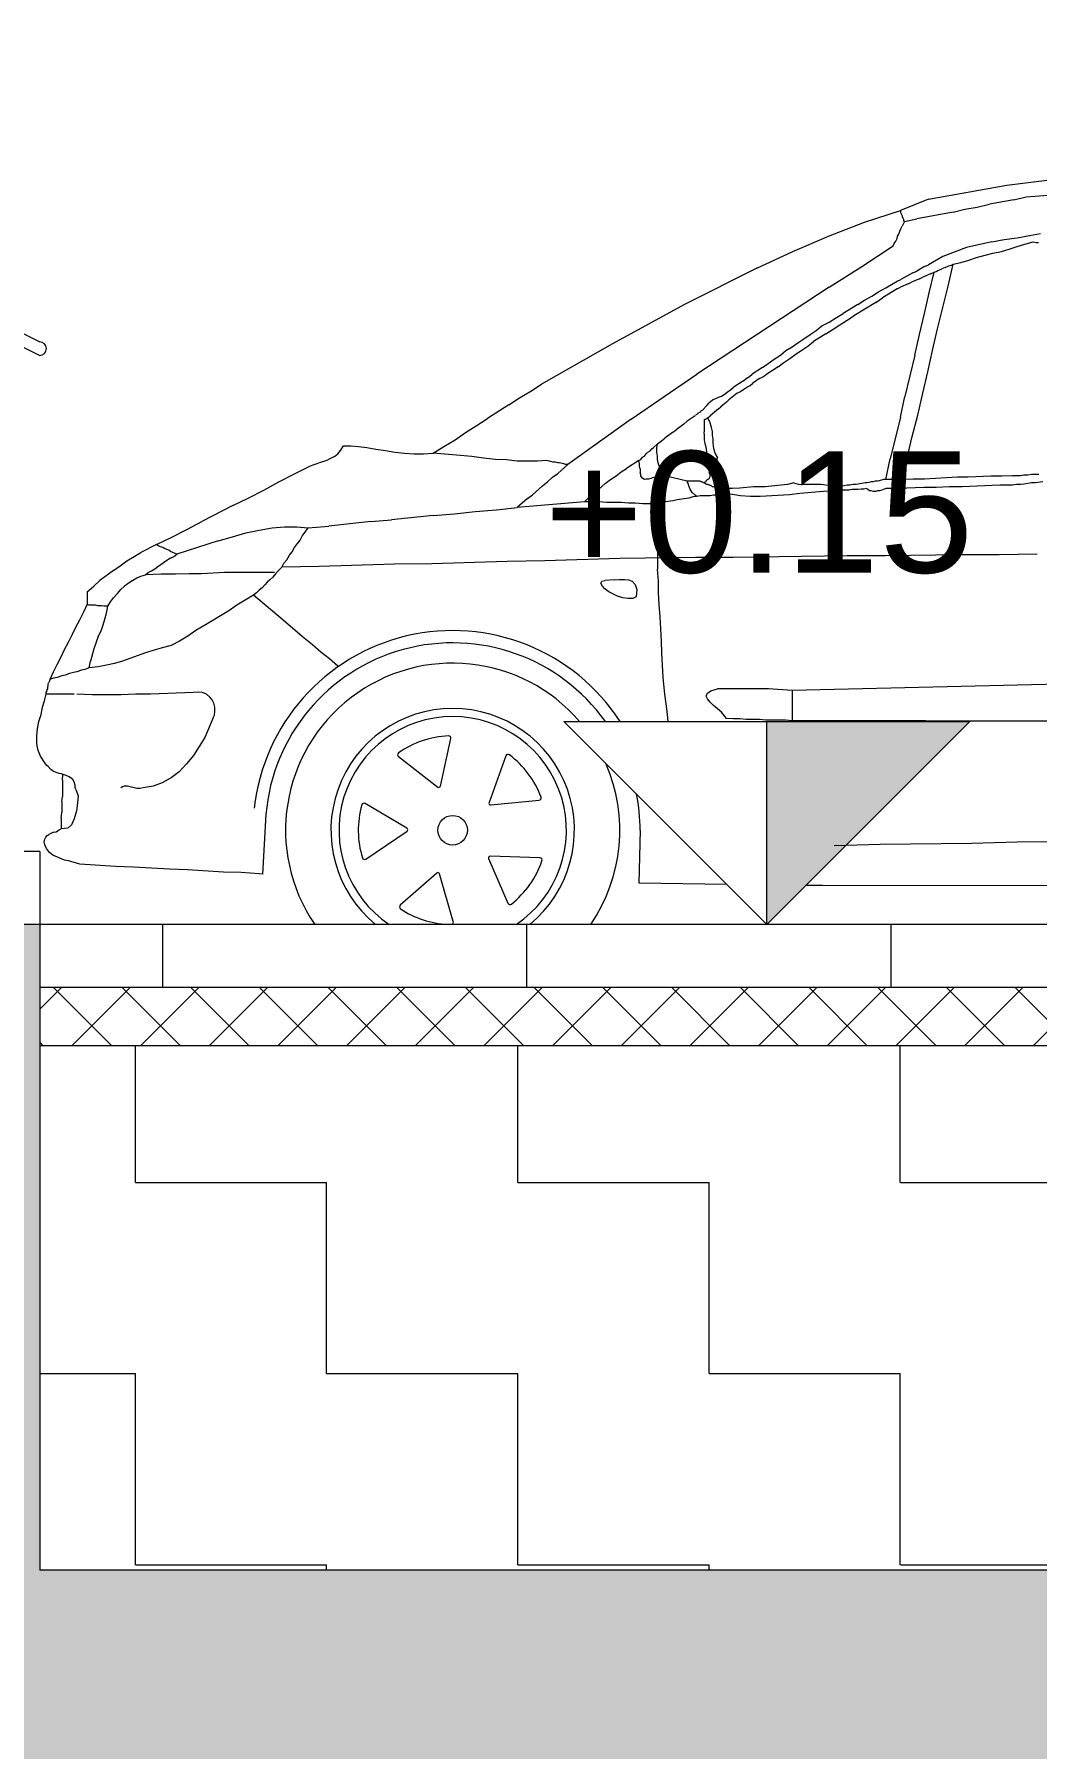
# Model space of a CAD drawing. Header units: millimetres. Extents: x -19 to 261, y -91 to 25.
# Drawn here: x 211.236 to 213.3, y -1.56 to 1.972 of the extents above; entities that cross this region are included whole.
import ezdxf

# ---------------------------------------------------------------- set-up
doc = ezdxf.new("R2010")
doc.units = ezdxf.units.MM
doc.layers.get('0').update_dxf_attribs({"true_color": 0x000000})
doc.layers.add('XR$3$STANDARD_1', color=7, linetype='Continuous', lineweight=18, true_color=0x000000)
doc.styles.add('ARIAL', font='arial.ttf')
doc.styles.add('DIMSTYLE_5', font='arial.ttf')
doc.dimstyles.new('DIMSTYLE_5', dxfattribs={"dimtxt": 0.2, "dimasz": 0.2, "dimexe": 0, "dimexo": 1e-06, "dimgap": 0.1, "dimtad": 0, "dimtoh": 1, "dimzin": 1, "dimdsep": 46, "dimtxsty": 'DIMSTYLE_5', "dimcen": 0, "dimadec": 0, "dimazin": 0, "dimtfac": 1, "dimtdec": 4, "dimtix": 1, "dimtofl": 0, "dimtmove": 1, "dimatfit": 3, "dimfxl": 1, "dimtolj": 1, "dimtzin": 1, "dimarcsym": 0})

# ---------------------------------------------------------------- blocks, each defined once
blk = doc.blocks.new('*D37')
at = {"color": 0, "lineweight": -2}
for p, q in [((210.6711, 0.157), (210.6711, 3.1722)), ((210.8711, 3.1722), (211.5784, 3.1722)), ((213.3311, 3.1722), (212.6238, 3.1722)), ((213.5311, 0.007), (213.5311, 3.1722))]:
    blk.add_line(p, q, dxfattribs=at)
at = {"color": 0}
for points in [[(210.8711, 3.2056), (210.8711, 3.1389), (210.6711, 3.1722)], [(213.3311, 3.1389), (213.3311, 3.2056), (213.5311, 3.1722)]]:
    blk.add_solid(points, dxfattribs=at)
at = {"layer": 'Defpoints', "color": 0}
for p in [(213.5311, 3.1722), (210.6711, 0.157), (213.5311, 0.007)]:
    blk.add_point(p, dxfattribs=at)
at = {"color": 0, "insert": (212.1011, 3.1722), "char_height": 0.2, "attachment_point": 5, "style": 'DIMSTYLE_5'}
blk.add_mtext('\\A1;2.86<>', dxfattribs=at)

msp = doc.modelspace()

# ---------------------------------------------------------------- hatches: boundary and pattern name
at = {"layer": 'XR$3$STANDARD_1', "lineweight": 5, "true_color": 0xadadad}
msp.add_hatch(color=253, dxfattribs=at).paths.add_polyline_path([(212.7443, 0.5561), (212.7443, 0.1381), (213.1622, 0.5561)], flags=0)
at = {"layer": 'XR$3$STANDARD_1', "lineweight": 18, "true_color": 0x0000ff}
h = msp.add_hatch(dxfattribs=at)
h.set_pattern_fill('TRATTEGGIO_8', color=5, scale=0.1, style=0, pattern_type=2)
h.set_pattern_definition([(135, (0, 0), (-0.21213203, -0.21213203), [0.2, -0.1]), (135, (-0.10607, -0.10607), (-0.21213203, -0.21213203), [0.2, -0.1])])
h.paths.add_polyline_path([(211.4323, -4.5429), (212.7195, -5.1681), (215.7633, -4.6212), (223.563, -4.9303), (226.4166, -4.4547), (232.8609, -5.073), (238.8771, -4.3596), (247.3085, -4.5429), (251.7716, -2.2422), (251.7716, -0.0119), (245.3448, -0.0119), (245.3448, -0.2619), (245.4948, -0.2619), (245.4948, -0.4619), (245.1448, -0.4619), (245.1414, 0.0864), (244.4298, 0.0858), (244.4298, -0.0419), (244.4847, -0.2319), (244.3427, -0.7619), (241.7768, -0.7619), (241.6348, -0.2319), (241.6897, -0.0419), (241.6897, 0.0381), (241.6931, 0.0952), (241.5625, 0.049), (240.9666, 0.09), (240.5659, 0.0961), (240.3113, 0.0771), (240.0255, 0.0827), (240.0085, 0.097), (240.0192, 0.0381), (240.0192, -0.0419), (240.074, -0.2319), (239.9401, -0.7319), (237.8319, -0.7319), (237.1232, -3.3766), (235.6012, -3.3766), (234.8925, -0.7319), (232.7983, -0.7319), (232.6643, -0.2319), (232.7192, -0.0419), (232.7192, 0.0381), (232.7287, 0.1035), (232.0732, 0.0844), (231.5165, 0.0522), (231.0081, 0.0444), (230.427, 0.0444), (229.9186, 0.0522), (229.6379, 0.0665), (229.4756, 0.0836), (229.4797, 0.0381), (229.4797, -0.0419), (229.5346, -0.2319), (229.4274, -0.6319), (226.8432, -0.6319), (226.5873, -1.1919), (226.4744, -1.439), (225.4041, -1.439), (223.4772, -1.439), (223.297, -3.8676), (220.2437, -3.8676), (220.0479, -2.484), (218.0279, -2.484), (216.9132, -1.1919), (211.247, -1.1919), (211.247, 0.1381), (210.0394, 0.1381), (210.0394, -2.7919), (210.5394, -2.7919), (210.6394, -3.5619), (204.284, -3.5619), (204.284, -5.0572)], flags=0)
at = {"layer": 'XR$3$STANDARD_1', "lineweight": 5, "true_color": 0x000000}
h = msp.add_hatch(dxfattribs=at)
h.set_pattern_fill('RETINO', color=18, scale=0.375, style=0, pattern_type=2)
h.set_pattern_definition([(0, (0.75, 0.75), (0.375, 0.375), [0.375, -0.375]), (90, (0.75, 0.75), (-0.375, 0.375), [0.375, -0.375])])
h.paths.add_polyline_path([(213.4865, 0.0081), (213.4865, 0.1381), (211.247, 0.1381), (211.247, 0.0081)], flags=0)
at = {"layer": 'XR$3$STANDARD_1', "lineweight": 5, "true_color": 0x0000ff}
h = msp.add_hatch(dxfattribs=at)
h.set_pattern_fill('TRATTEGGIO_150', color=5, scale=0.1, style=0, pattern_type=2)
h.set_pattern_definition([(45, (0, 0), (-0.07071068, 0.07071068), []), (135, (0, 0), (-0.07071068, -0.07071068), [])])
h.paths.add_polyline_path([(211.247, 0.0081), (211.247, -0.1119), (213.4865, -0.1119), (213.4865, 0.0081)], flags=0)
at = {"layer": 'XR$3$STANDARD_1', "lineweight": 5, "true_color": 0x000000}
h = msp.add_hatch(dxfattribs=at)
h.set_pattern_fill('RETINO', color=18, scale=0.39375, style=0, pattern_type=2)
h.set_pattern_definition([(0, (0.7875, 0.7875), (0.39375, 0.39375), [0.39375, -0.39375]), (90, (0.7875, 0.7875), (-0.39375, 0.39375), [0.39375, -0.39375])])
h.paths.add_polyline_path([(211.247, -1.1919), (213.4865, -1.1919), (213.4865, -0.1119), (211.247, -0.1119)], flags=0)

# ---------------------------------------------------------------- linework, layer by layer
at = {"layer": 'XR$3$STANDARD_1', "color": 1, "lineweight": 18, "true_color": 0xff0000}
for p, q in [((210.0431, 1.9381), (211.247, 1.3381)), ((210.0431, 1.9102), (211.247, 1.3102)), ((211.247, 0.2881), (210.9449, 0.2881)), ((213.4865, 0.0081), (211.247, 0.0081)), ((213.4865, -0.1119), (211.247, -0.1119))]:
    msp.add_line(p, q, dxfattribs=at)
at = {"layer": 'XR$3$STANDARD_1', "color": 5, "lineweight": 5, "true_color": 0x0000ff}
for p, q in [((213.077, 1.632), (213.2387, 1.6608)), ((213.2387, 1.6608), (213.3981, 1.6805)), ((213.077, 1.632), (213.0193, 1.6089)), ((213.2526, 1.6308), (213.2029, 1.6216)), ((213.2526, 1.6308), (213.278, 1.6366)), ((213.278, 1.6366), (213.3946, 1.6458)), ((212.9453, 1.5846), (213.0193, 1.6089)), ((213.0204, 1.6065), (213.0193, 1.6089)), ((213.0204, 1.6042), (213.0204, 1.6065)), ((213.0239, 1.5973), (213.0204, 1.6042)), ((213.0239, 1.595), (213.0239, 1.5973)), ((213.0262, 1.5904), (213.0239, 1.595)), ((213.0262, 1.5881), (213.0262, 1.5904)), ((213.0274, 1.5858), (213.0528, 1.5915)), ((213.1278, 1.6054), (213.0528, 1.5915)), ((213.1278, 1.6054), (213.1521, 1.6112)), ((213.1521, 1.6112), (213.1775, 1.6158)), ((213.1775, 1.6158), (213.2029, 1.6216)), ((212.7975, 1.5245), (212.8714, 1.5557)), ((212.8714, 1.5557), (212.9453, 1.5846)), ((213.0123, 1.5511), (213.0135, 1.5557)), ((213.0135, 1.5557), (213.0158, 1.5603)), ((213.0158, 1.5603), (213.0181, 1.5661)), ((213.0181, 1.5661), (213.0204, 1.5707)), ((213.0204, 1.5707), (213.0227, 1.5765)), ((213.0274, 1.5858), (213.0227, 1.5765)), ((213.0274, 1.5858), (213.0262, 1.5881)), ((213.2595, 1.5523), (213.2849, 1.5569)), ((213.2849, 1.5569), (213.308, 1.5615)), ((212.7236, 1.4899), (212.7975, 1.5245)), ((212.9396, 1.4934), (213.0043, 1.5361)), ((213.0043, 1.5361), (213.0066, 1.5407)), ((213.0066, 1.5407), (213.01, 1.5453)), ((213.01, 1.5453), (213.0123, 1.5511)), ((213.1556, 1.5326), (213.107, 1.5141)), ((213.2075, 1.5442), (213.1556, 1.5326)), ((213.1937, 1.5165), (213.2098, 1.5211)), ((213.2075, 1.5442), (213.2329, 1.5488)), ((213.2098, 1.5211), (213.2272, 1.5245)), ((213.2272, 1.5245), (213.2433, 1.5292)), ((213.2329, 1.5488), (213.2595, 1.5523)), ((213.2433, 1.5292), (213.2595, 1.5349)), ((213.2595, 1.5349), (213.2757, 1.5396)), ((213.2757, 1.5396), (213.293, 1.5442)), ((213.293, 1.5442), (213.2988, 1.543)), ((213.2988, 1.543), (213.3034, 1.543)), ((212.7236, 1.4899), (212.5746, 1.4148)), ((212.8726, 1.4506), (212.9396, 1.4934)), ((213.0447, 1.4806), (213.0528, 1.4841)), ((213.0689, 1.4934), (213.0528, 1.4841)), ((213.0689, 1.4934), (213.077, 1.4968)), ((213.107, 1.5141), (213.077, 1.4968)), ((213.0932, 1.483), (213.0967, 1.4853)), ((213.0967, 1.4853), (213.1001, 1.4864)), ((213.1001, 1.4864), (213.1047, 1.4887)), ((213.1117, 1.491), (213.1047, 1.4887)), ((213.1117, 1.491), (213.1163, 1.4934)), ((213.1232, 1.4957), (213.1163, 1.4934)), ((213.1174, 1.4529), (213.1278, 1.498)), ((213.1232, 1.4957), (213.1278, 1.498)), ((213.1278, 1.498), (213.144, 1.5014)), ((213.144, 1.5014), (213.1602, 1.5061)), ((213.1602, 1.5061), (213.1763, 1.5118)), ((213.1763, 1.5118), (213.1937, 1.5165)), ((212.8726, 1.4506), (212.6, 1.2716)), ((212.9742, 1.4414), (212.9892, 1.4495)), ((212.9892, 1.4495), (213.0043, 1.4587)), ((213.0043, 1.4587), (213.0123, 1.4633)), ((213.0123, 1.4633), (213.0204, 1.4668)), ((213.0123, 1.4472), (213.0193, 1.4506)), ((213.0354, 1.4575), (213.0193, 1.4506)), ((213.0447, 1.4806), (213.0204, 1.4668)), ((213.0354, 1.4575), (213.0424, 1.461)), ((213.0585, 1.4679), (213.0424, 1.461)), ((213.0585, 1.4679), (213.0655, 1.4714)), ((213.0816, 1.4783), (213.0655, 1.4714)), ((213.0782, 1.4391), (213.0886, 1.4818)), ((213.0816, 1.4783), (213.0886, 1.4818)), ((213.0886, 1.4818), (213.0932, 1.483)), ((213.107, 1.409), (213.1174, 1.4529)), ((212.5746, 1.4148), (212.4268, 1.334)), ((212.9315, 1.4148), (212.9015, 1.3963)), ((212.9684, 1.4194), (212.9234, 1.3917)), ((212.9315, 1.4148), (212.9453, 1.4241)), ((212.9453, 1.4241), (212.9604, 1.4321)), ((212.9604, 1.4321), (212.9742, 1.4414)), ((212.9684, 1.4194), (212.9823, 1.4287)), ((213.0123, 1.4472), (212.9823, 1.4287)), ((213.0689, 1.3963), (213.0782, 1.4391)), ((212.8576, 1.3709), (212.8726, 1.379)), ((212.8726, 1.379), (212.8876, 1.3882)), ((212.8876, 1.3882), (212.9015, 1.3963)), ((212.8945, 1.3732), (212.9095, 1.3825)), ((212.9095, 1.3825), (212.9234, 1.3917)), ((213.0585, 1.3536), (213.0689, 1.3963)), ((213.0955, 1.3651), (213.107, 1.409)), ((212.8079, 1.3363), (212.8206, 1.3444)), ((212.8206, 1.3444), (212.8333, 1.3536)), ((212.8333, 1.3536), (212.846, 1.3617)), ((212.8657, 1.3548), (212.8402, 1.3386)), ((212.846, 1.3617), (212.8576, 1.3709)), ((212.8657, 1.3548), (212.8807, 1.364)), ((212.8807, 1.364), (212.8945, 1.3732)), ((213.0493, 1.3109), (213.0585, 1.3536)), ((213.0851, 1.3201), (213.0955, 1.3651)), ((212.4268, 1.334), (212.2801, 1.2508)), ((212.7594, 1.3028), (212.7721, 1.3109)), ((212.7721, 1.3109), (212.7836, 1.3201)), ((212.7836, 1.3201), (212.7964, 1.3282)), ((212.7917, 1.3039), (212.8044, 1.3132)), ((212.7964, 1.3282), (212.8079, 1.3363)), ((212.8044, 1.3132), (212.816, 1.3213)), ((212.816, 1.3213), (212.8287, 1.3293)), ((212.8287, 1.3293), (212.8402, 1.3386)), ((213.0493, 1.3109), (213.0285, 1.2254)), ((213.0759, 1.2762), (213.0851, 1.3201)), ((212.533, 1.2254), (212.6, 1.2716)), ((212.7086, 1.267), (212.7143, 1.2716)), ((212.7351, 1.2855), (212.7143, 1.2716)), ((212.7351, 1.2855), (212.7467, 1.2935)), ((212.7675, 1.2866), (212.7421, 1.2704)), ((212.7467, 1.2935), (212.7594, 1.3028)), ((212.7675, 1.2866), (212.779, 1.2958)), ((212.779, 1.2958), (212.7917, 1.3039)), ((213.0655, 1.2323), (213.0759, 1.2762)), ((212.235, 1.2231), (212.2581, 1.2369)), ((212.2581, 1.2369), (212.2801, 1.2508)), ((212.6624, 1.2346), (212.6693, 1.2393)), ((212.6693, 1.2393), (212.6751, 1.2439)), ((212.6959, 1.2577), (212.6751, 1.2439)), ((212.6901, 1.2358), (212.697, 1.2404)), ((212.6959, 1.2577), (212.7016, 1.2624)), ((212.697, 1.2404), (212.7028, 1.245)), ((212.7016, 1.2624), (212.7086, 1.267)), ((212.7028, 1.245), (212.7097, 1.2485)), ((212.7097, 1.2485), (212.7155, 1.2531)), ((212.7294, 1.2624), (212.7155, 1.2531)), ((212.7294, 1.2624), (212.7363, 1.2658)), ((212.7363, 1.2658), (212.7421, 1.2704)), ((212.2131, 1.2081), (212.1692, 1.1803)), ((212.2131, 1.2081), (212.235, 1.2231)), ((212.4649, 1.1792), (212.533, 1.2254)), ((212.6208, 1.2069), (212.6116, 1.1977)), ((212.6208, 1.2069), (212.6254, 1.2127)), ((212.6347, 1.2196), (212.6254, 1.2127)), ((212.6347, 1.2196), (212.6404, 1.2219)), ((212.6404, 1.2219), (212.645, 1.2242)), ((212.645, 1.2242), (212.6508, 1.2265)), ((212.645, 1.2), (212.6497, 1.2046)), ((212.6612, 1.2138), (212.6497, 1.2046)), ((212.6508, 1.2265), (212.6566, 1.23)), ((212.6566, 1.23), (212.6624, 1.2346)), ((212.6612, 1.2138), (212.6658, 1.2185)), ((212.6832, 1.2323), (212.6658, 1.2185)), ((212.6832, 1.2323), (212.6901, 1.2358)), ((213.0193, 1.1827), (213.0285, 1.2254)), ((213.0551, 1.1873), (213.0655, 1.2323)), ((212.1461, 1.1653), (212.1692, 1.1803)), ((212.4649, 1.1792), (212.3344, 1.0856)), ((212.5734, 1.1688), (212.5573, 1.1572)), ((212.5734, 1.1688), (212.5804, 1.1746)), ((212.5965, 1.1861), (212.5804, 1.1746)), ((212.5965, 1.1861), (212.5977, 1.1873)), ((212.6023, 1.1896), (212.5977, 1.1873)), ((212.6023, 1.1896), (212.6035, 1.1919)), ((212.6081, 1.1942), (212.6035, 1.1919)), ((212.6081, 1.1942), (212.6092, 1.1965)), ((212.6092, 1.1965), (212.6116, 1.1977)), ((212.615, 1.178), (212.6162, 1.178)), ((212.615, 1.178), (212.615, 1.1526)), ((212.6162, 1.178), (212.6173, 1.1792)), ((212.6173, 1.1792), (212.6185, 1.1792)), ((212.6185, 1.1792), (212.6196, 1.1803)), ((212.6196, 1.1803), (212.6208, 1.1803)), ((212.6208, 1.1803), (212.6219, 1.1815)), ((212.6219, 1.1815), (212.6231, 1.1815)), ((212.6231, 1.1815), (212.6277, 1.1861)), ((212.6277, 1.1711), (212.6231, 1.1815)), ((212.645, 1.2), (212.6277, 1.1861)), ((212.63, 1.1619), (212.6277, 1.1711)), ((213.0193, 1.1827), (212.9985, 1.0972)), ((213.0435, 1.1434), (213.0551, 1.1873)), ((212.0791, 1.1226), (212.1022, 1.1365)), ((212.1022, 1.1365), (212.1241, 1.1515)), ((212.1241, 1.1515), (212.1461, 1.1653)), ((212.5192, 1.1284), (212.5272, 1.1341)), ((212.5272, 1.1341), (212.5342, 1.1399)), ((212.5503, 1.1515), (212.5342, 1.1399)), ((212.5503, 1.1515), (212.5573, 1.1572)), ((212.6162, 1.1445), (212.615, 1.1526)), ((212.6162, 1.1365), (212.6162, 1.1445)), ((212.6173, 1.1284), (212.6162, 1.1365)), ((212.6323, 1.1538), (212.63, 1.1619)), ((212.6323, 1.1457), (212.6323, 1.1538)), ((212.6335, 1.1376), (212.6323, 1.1457)), ((212.6335, 1.1307), (212.6335, 1.1376)), ((212.6347, 1.1226), (212.6335, 1.1307)), ((213.0331, 1.0995), (213.0435, 1.1434)), ((211.8331, 1.0926), (211.84, 1.0949)), ((211.8539, 1.1018), (211.84, 1.0949)), ((211.8539, 1.1018), (211.8608, 1.1076)), ((211.8608, 1.1076), (211.8666, 1.1145)), ((211.8666, 1.1145), (211.8724, 1.1238)), ((211.8724, 1.1238), (211.8874, 1.1238)), ((211.8874, 1.1238), (211.9035, 1.1226)), ((211.9035, 1.1226), (211.9209, 1.1203)), ((211.9209, 1.1203), (211.9393, 1.1168)), ((211.9393, 1.1168), (211.959, 1.1145)), ((211.959, 1.1145), (211.9786, 1.111)), ((211.9786, 1.111), (211.9982, 1.1087)), ((211.9982, 1.1087), (212.0179, 1.1076)), ((212.0179, 1.1076), (212.0375, 1.1076)), ((212.0375, 1.1076), (212.0572, 1.1087)), ((212.0572, 1.1087), (212.0791, 1.1226)), ((212.1368, 1.1018), (212.0572, 1.1087)), ((212.1611, 1.0983), (212.1368, 1.1018)), ((212.1854, 1.096), (212.1611, 1.0983)), ((212.2085, 1.0949), (212.1854, 1.096)), ((212.2304, 1.0926), (212.2085, 1.0949)), ((212.481, 1.0937), (212.4845, 1.096)), ((212.4845, 1.096), (212.488, 1.1007)), ((212.488, 1.1007), (212.4926, 1.103)), ((212.4926, 1.103), (212.4961, 1.1076)), ((212.4961, 1.1076), (212.4995, 1.111)), ((212.4995, 1.111), (212.5041, 1.1134)), ((212.5041, 1.1134), (212.5076, 1.118)), ((212.5076, 1.118), (212.5111, 1.1203)), ((212.5192, 1.1284), (212.5111, 1.1203)), ((212.518, 1.1191), (212.5192, 1.1284)), ((212.518, 1.111), (212.518, 1.1191)), ((212.5192, 1.103), (212.518, 1.111)), ((212.5192, 1.096), (212.5192, 1.103)), ((212.5203, 1.0891), (212.5192, 1.096)), ((212.6196, 1.1214), (212.6173, 1.1284)), ((212.6231, 1.0972), (212.6196, 1.1214)), ((212.6231, 1.0972), (212.6231, 1.0891)), ((212.6358, 1.1157), (212.6347, 1.1226)), ((212.6381, 1.1087), (212.6358, 1.1157)), ((212.6427, 1.1007), (212.6381, 1.1087)), ((212.6427, 1.1007), (212.6416, 1.0972)), ((212.6416, 1.0972), (212.6416, 1.0937)), ((212.9892, 1.0545), (212.9985, 1.0972)), ((213.0239, 1.0545), (213.0331, 1.0995)), ((211.7395, 1.0498), (211.7719, 1.066)), ((211.7719, 1.066), (211.8031, 1.0822)), ((211.8031, 1.0822), (211.81, 1.0845)), ((211.81, 1.0845), (211.8181, 1.0879)), ((211.8181, 1.0879), (211.825, 1.0903)), ((211.825, 1.0903), (211.8331, 1.0926)), ((212.272, 1.0926), (212.2304, 1.0926)), ((212.2916, 1.0937), (212.272, 1.0926)), ((212.2962, 1.0926), (212.2916, 1.0937)), ((212.2997, 1.0914), (212.2962, 1.0926)), ((212.3043, 1.0903), (212.2997, 1.0914)), ((212.3032, 1.0591), (212.3136, 1.0672)), ((212.3089, 1.0903), (212.3043, 1.0903)), ((212.3136, 1.0891), (212.3089, 1.0903)), ((212.317, 1.0891), (212.3136, 1.0891)), ((212.3344, 1.0856), (212.3136, 1.0672)), ((212.3263, 1.0868), (212.317, 1.0891)), ((212.3297, 1.0856), (212.3263, 1.0868)), ((212.3344, 1.0856), (212.3297, 1.0856)), ((212.4221, 1.0545), (212.4337, 1.0625)), ((212.4337, 1.0625), (212.4441, 1.0706)), ((212.4441, 1.0706), (212.4556, 1.0776)), ((212.481, 1.0937), (212.4556, 1.0776)), ((212.4822, 1.0868), (212.481, 1.0937)), ((212.4822, 1.0822), (212.4822, 1.0868)), ((212.4833, 1.0764), (212.4822, 1.0822)), ((212.4833, 1.0764), (212.4833, 1.0683)), ((212.4845, 1.0648), (212.4833, 1.0683)), ((212.4845, 1.0614), (212.4845, 1.0648)), ((212.4891, 1.0568), (212.4845, 1.0614)), ((212.5215, 1.0602), (212.518, 1.0591)), ((212.5249, 1.0776), (212.5203, 1.0891)), ((212.5261, 1.0614), (212.5215, 1.0602)), ((212.5272, 1.0729), (212.5249, 1.0776)), ((212.5295, 1.0614), (212.5261, 1.0614)), ((212.5307, 1.0672), (212.5272, 1.0729)), ((212.5342, 1.0625), (212.5295, 1.0614)), ((212.5342, 1.0625), (212.5307, 1.0672)), ((212.5804, 1.051), (212.5342, 1.0625)), ((212.6243, 1.0856), (212.6231, 1.0891)), ((212.6243, 1.0822), (212.6243, 1.0856)), ((212.6254, 1.0776), (212.6243, 1.0822)), ((212.6254, 1.0776), (212.6254, 1.0706)), ((212.6266, 1.066), (212.6254, 1.0706)), ((212.6266, 1.066), (212.6266, 1.0591)), ((212.6393, 1.066), (212.6381, 1.0625)), ((212.6404, 1.0822), (212.6393, 1.0776)), ((212.6393, 1.0776), (212.6393, 1.066)), ((212.6416, 1.0937), (212.6404, 1.0891)), ((212.6404, 1.0891), (212.6404, 1.0822)), ((213.2052, 1.0614), (213.159, 1.0591)), ((213.2283, 1.0614), (213.2052, 1.0614)), ((213.2503, 1.0625), (213.2283, 1.0614)), ((213.2664, 1.0625), (213.2503, 1.0625)), ((213.2734, 1.0637), (213.2664, 1.0625)), ((213.2815, 1.0637), (213.2734, 1.0637)), ((213.2895, 1.0648), (213.2815, 1.0637)), ((213.3046, 1.0648), (213.2895, 1.0648)), ((211.676, 1.0163), (211.7083, 1.0325)), ((211.7083, 1.0325), (211.7395, 1.0498)), ((212.2824, 1.0417), (212.2616, 1.0233)), ((212.2824, 1.0417), (212.2928, 1.0498)), ((212.2928, 1.0498), (212.3032, 1.0591)), ((212.3794, 1.0186), (212.3909, 1.0279)), ((212.4117, 1.0464), (212.3909, 1.0279)), ((212.4117, 1.0464), (212.4221, 1.0545)), ((212.4926, 1.0545), (212.4891, 1.0568)), ((212.4961, 1.0556), (212.4926, 1.0545)), ((212.5007, 1.0556), (212.4961, 1.0556)), ((212.5053, 1.0568), (212.5007, 1.0556)), ((212.5088, 1.0579), (212.5053, 1.0568)), ((212.5134, 1.0591), (212.5088, 1.0579)), ((212.518, 1.0591), (212.5134, 1.0591)), ((212.5827, 1.0441), (212.5804, 1.051)), ((212.6069, 1.051), (212.5804, 1.051)), ((212.5838, 1.0417), (212.5827, 1.0441)), ((212.5861, 1.0348), (212.5838, 1.0417)), ((212.5908, 1.0279), (212.5861, 1.0348)), ((212.5965, 1.0221), (212.5908, 1.0279)), ((212.6069, 1.051), (212.6104, 1.0498)), ((212.6196, 1.0452), (212.6104, 1.0498)), ((212.6173, 1.0498), (212.615, 1.0475)), ((212.6173, 1.0498), (212.6185, 1.0498)), ((212.6185, 1.0498), (212.6196, 1.051)), ((212.6196, 1.051), (212.6208, 1.0533)), ((212.6208, 1.0441), (212.6196, 1.0452)), ((212.6231, 1.0556), (212.6208, 1.0533)), ((212.6231, 1.0441), (212.6208, 1.0441)), ((212.6231, 1.0556), (212.6243, 1.0556)), ((212.6254, 1.0429), (212.6231, 1.0441)), ((212.6243, 1.0556), (212.6254, 1.0568)), ((212.6254, 1.0568), (212.6266, 1.0591)), ((212.6266, 1.0429), (212.6254, 1.0429)), ((212.6312, 1.0406), (212.6266, 1.0429)), ((212.6323, 1.0394), (212.6312, 1.0406)), ((212.6347, 1.0394), (212.6323, 1.0394)), ((212.6381, 1.0383), (212.6347, 1.0394)), ((212.6497, 1.0383), (212.6381, 1.0383)), ((212.6543, 1.0371), (212.6497, 1.0383)), ((212.6612, 1.0371), (212.6543, 1.0371)), ((212.6658, 1.036), (212.6612, 1.0371)), ((212.6693, 1.0244), (212.6624, 1.0233)), ((212.6728, 1.036), (212.6658, 1.036)), ((212.6901, 1.021), (212.6693, 1.0244)), ((212.6889, 1.0371), (212.6728, 1.036)), ((212.7167, 1.0394), (212.6889, 1.0371)), ((212.7409, 1.0394), (212.7167, 1.0394)), ((212.7871, 1.0441), (212.7409, 1.0394)), ((212.7998, 1.0475), (212.7871, 1.0441)), ((212.8125, 1.0256), (212.7906, 1.0233)), ((212.7998, 1.0475), (212.8091, 1.0452)), ((212.8091, 1.0452), (212.8171, 1.0441)), ((212.861, 1.0302), (212.8125, 1.0256)), ((212.8564, 1.0441), (212.8171, 1.0441)), ((212.8749, 1.0417), (212.8564, 1.0441)), ((212.8888, 1.0314), (212.861, 1.0302)), ((212.8749, 1.0417), (212.8853, 1.0394)), ((212.8911, 1.0394), (212.8853, 1.0394)), ((212.8945, 1.0325), (212.8888, 1.0314)), ((212.8968, 1.0406), (212.8911, 1.0394)), ((212.913, 1.0325), (212.8945, 1.0325)), ((212.9038, 1.0417), (212.8968, 1.0406)), ((212.9095, 1.0429), (212.9038, 1.0417)), ((212.9153, 1.0429), (212.9095, 1.0429)), ((212.9199, 1.0337), (212.913, 1.0325)), ((212.9222, 1.0441), (212.9153, 1.0429)), ((212.9315, 1.0337), (212.9199, 1.0337)), ((212.928, 1.0441), (212.9222, 1.0441)), ((212.9396, 1.0464), (212.928, 1.0441)), ((212.9384, 1.0348), (212.9315, 1.0337)), ((212.9442, 1.0348), (212.9384, 1.0348)), ((212.9465, 1.0475), (212.9396, 1.0464)), ((212.95, 1.036), (212.9442, 1.0348)), ((212.9511, 1.0475), (212.9465, 1.0475)), ((212.9523, 1.0337), (212.95, 1.036)), ((212.9546, 1.0487), (212.9511, 1.0475)), ((212.9557, 1.0314), (212.9523, 1.0337)), ((212.9592, 1.0498), (212.9546, 1.0487)), ((212.9592, 1.0314), (212.9557, 1.0314)), ((212.9627, 1.0498), (212.9592, 1.0498)), ((212.9638, 1.0302), (212.9592, 1.0314)), ((212.9673, 1.051), (212.9627, 1.0498)), ((212.9684, 1.0302), (212.9638, 1.0302)), ((212.9719, 1.051), (212.9673, 1.051)), ((212.9719, 1.0314), (212.9684, 1.0302)), ((212.9754, 1.0521), (212.9719, 1.051)), ((212.9765, 1.0314), (212.9719, 1.0314)), ((212.9846, 1.0545), (212.9754, 1.0521)), ((212.9812, 1.0325), (212.9765, 1.0314)), ((212.9846, 1.0337), (212.9812, 1.0325)), ((213.0239, 1.0545), (212.9846, 1.0545)), ((212.9892, 1.036), (212.9846, 1.0337)), ((213.0146, 1.036), (212.9892, 1.036)), ((213.0678, 1.0383), (213.0146, 1.036)), ((213.0458, 1.0556), (213.0239, 1.0545)), ((213.0689, 1.0556), (213.0458, 1.0556)), ((213.0932, 1.0383), (213.0678, 1.0383)), ((213.1371, 1.0591), (213.0689, 1.0556)), ((213.1198, 1.0394), (213.0932, 1.0383)), ((213.1463, 1.0394), (213.1198, 1.0394)), ((213.159, 1.0591), (213.1371, 1.0591)), ((213.2237, 1.0429), (213.1463, 1.0394)), ((213.2503, 1.0429), (213.2237, 1.0429)), ((213.2584, 1.0441), (213.2503, 1.0429)), ((213.2664, 1.0441), (213.2584, 1.0441)), ((213.2734, 1.0452), (213.2664, 1.0441)), ((213.2895, 1.0475), (213.2734, 1.0452)), ((213.2965, 1.0475), (213.2895, 1.0475)), ((213.3126, 1.0498), (213.2965, 1.0475)), ((211.6448, 1.0013), (211.5824, 0.969)), ((211.6448, 1.0013), (211.676, 1.0163)), ((212.1438, 0.9886), (212.1877, 0.9921)), ((212.1877, 0.9921), (212.2304, 0.9967)), ((212.2512, 1.0152), (212.2304, 0.9967)), ((212.369, 1.0083), (212.2304, 0.9967)), ((212.2512, 1.0152), (212.2616, 1.0233)), ((212.369, 1.0083), (212.3794, 1.0186)), ((212.399, 1.0083), (212.369, 1.0083)), ((212.414, 1.0071), (212.399, 1.0083)), ((212.4441, 1.0071), (212.414, 1.0071)), ((212.4591, 1.0059), (212.4441, 1.0071)), ((212.4741, 1.0059), (212.4591, 1.0059)), ((212.4891, 1.0048), (212.4741, 1.0059)), ((212.5192, 1.0048), (212.4891, 1.0048)), ((212.5272, 1.0059), (212.5192, 1.0048)), ((212.5192, 1.0048), (212.5192, 0.8697)), ((212.5353, 1.0083), (212.5272, 1.0059)), ((212.5515, 1.0106), (212.5353, 1.0083)), ((212.5596, 1.0129), (212.5515, 1.0106)), ((212.5838, 1.0163), (212.5596, 1.0129)), ((212.5919, 1.0186), (212.5838, 1.0163)), ((212.6, 1.0198), (212.5919, 1.0186)), ((212.6, 1.0198), (212.5965, 1.0221)), ((212.6069, 1.021), (212.6, 1.0198)), ((212.6277, 1.021), (212.6069, 1.021)), ((212.6347, 1.0221), (212.6277, 1.021)), ((212.6485, 1.0221), (212.6347, 1.0221)), ((212.6554, 1.0233), (212.6485, 1.0221)), ((212.6624, 1.0233), (212.6554, 1.0233)), ((212.7097, 1.0198), (212.6901, 1.021)), ((212.7305, 1.0198), (212.7097, 1.0198)), ((212.7906, 1.0233), (212.7305, 1.0198)), ((211.5501, 0.9517), (211.5824, 0.969)), ((211.6991, 0.9505), (211.7257, 0.9551)), ((211.7257, 0.9551), (211.7511, 0.9574)), ((211.7511, 0.9574), (211.7765, 0.9574)), ((211.7765, 0.9574), (211.7996, 0.9551)), ((211.7938, 0.9459), (211.7996, 0.9551)), ((211.7996, 0.9551), (211.8423, 0.9586)), ((211.9289, 0.9678), (211.8423, 0.9586)), ((211.9289, 0.9678), (211.9717, 0.9713)), ((212.0572, 0.9805), (211.9717, 0.9713)), ((212.0572, 0.9805), (212.101, 0.984)), ((212.101, 0.984), (212.1438, 0.9886)), ((211.4877, 0.9205), (211.4554, 0.9043)), ((211.4877, 0.9205), (211.5189, 0.9355)), ((211.4912, 0.9182), (211.4877, 0.9205)), ((211.5189, 0.9355), (211.5501, 0.9517)), ((211.6148, 0.9286), (211.5293, 0.9008)), ((211.6148, 0.9286), (211.6437, 0.9366)), ((211.6437, 0.9366), (211.6714, 0.9447)), ((211.6714, 0.9447), (211.6991, 0.9505)), ((211.7719, 0.9147), (211.7776, 0.9228)), ((211.7776, 0.9228), (211.7834, 0.9297)), ((211.7834, 0.9297), (211.788, 0.939)), ((211.788, 0.939), (211.7938, 0.9459)), ((211.4127, 0.8766), (211.4265, 0.887)), ((211.4265, 0.887), (211.4415, 0.8962)), ((211.4415, 0.8962), (211.4554, 0.9043)), ((211.4958, 0.9159), (211.4912, 0.9182)), ((211.5004, 0.9147), (211.4958, 0.9159)), ((211.497, 0.88), (211.5028, 0.8835)), ((211.5039, 0.9124), (211.5004, 0.9147)), ((211.5166, 0.8928), (211.5028, 0.8835)), ((211.5085, 0.9101), (211.5039, 0.9124)), ((211.5131, 0.9089), (211.5085, 0.9101)), ((211.5166, 0.9066), (211.5131, 0.9089)), ((211.5212, 0.9043), (211.5166, 0.9066)), ((211.5166, 0.8928), (211.5235, 0.8962)), ((211.5247, 0.9031), (211.5212, 0.9043)), ((211.5235, 0.8962), (211.5293, 0.9008)), ((211.5293, 0.9008), (211.5247, 0.9031)), ((211.7499, 0.8824), (211.7557, 0.8893)), ((211.7557, 0.8893), (211.7615, 0.8985)), ((211.7615, 0.8985), (211.7672, 0.9055)), ((211.7672, 0.9055), (211.7719, 0.9147)), ((212.2096, 0.8858), (212.0548, 0.8812)), ((212.287, 0.887), (212.2096, 0.8858)), ((212.4418, 0.8916), (212.287, 0.887)), ((212.5977, 0.8939), (212.4418, 0.8916)), ((212.6751, 0.8939), (212.5977, 0.8939)), ((212.9095, 0.8974), (212.6751, 0.8939)), ((212.9881, 0.8974), (212.9095, 0.8974)), ((213.144, 0.8997), (212.9881, 0.8974)), ((213.2225, 0.8997), (213.144, 0.8997)), ((213.3011, 0.9008), (213.2225, 0.8997)), ((211.3988, 0.8673), (211.3711, 0.8466)), ((211.3988, 0.8673), (211.4127, 0.8766)), ((211.4381, 0.8466), (211.4473, 0.8523)), ((211.4473, 0.8523), (211.4554, 0.8558)), ((211.4554, 0.8558), (211.4646, 0.8581)), ((211.4646, 0.8581), (211.4704, 0.8627)), ((211.497, 0.8593), (211.4646, 0.8581)), ((211.4704, 0.8627), (211.4773, 0.8662)), ((211.4773, 0.8662), (211.4843, 0.8708)), ((211.4843, 0.8708), (211.49, 0.8754)), ((211.49, 0.8754), (211.497, 0.88)), ((211.527, 0.8593), (211.497, 0.8593)), ((211.5547, 0.8604), (211.527, 0.8593)), ((211.5801, 0.8604), (211.5547, 0.8604)), ((211.6275, 0.8627), (211.5801, 0.8604)), ((211.7303, 0.8627), (211.6275, 0.8627)), ((211.721, 0.8477), (211.7153, 0.8431)), ((211.7268, 0.8535), (211.721, 0.8477)), ((211.7326, 0.8604), (211.7268, 0.8535)), ((211.7384, 0.8662), (211.7326, 0.8604)), ((211.7453, 0.8743), (211.7384, 0.8662)), ((211.7453, 0.8743), (211.7499, 0.8824)), ((211.8227, 0.8754), (211.7453, 0.8743)), ((211.9775, 0.88), (211.8227, 0.8754)), ((212.0548, 0.8812), (211.9775, 0.88)), ((212.4306, 0.8477), (212.4107, 0.8469)), ((212.4306, 0.8477), (212.4406, 0.8484)), ((212.4406, 0.8484), (212.451, 0.8489)), ((212.451, 0.8489), (212.4591, 0.8477)), ((212.4591, 0.8477), (212.4672, 0.8454)), ((212.5215, 0.8454), (212.5192, 0.8697)), ((211.3445, 0.8235), (211.3584, 0.835)), ((211.3445, 0.8235), (211.3445, 0.7969)), ((211.3584, 0.835), (211.3711, 0.8466)), ((211.3988, 0.8107), (211.4069, 0.82)), ((211.4069, 0.82), (211.4138, 0.8281)), ((211.4138, 0.8281), (211.4219, 0.835)), ((211.4381, 0.8466), (211.4219, 0.835)), ((211.6876, 0.8165), (211.6529, 0.7957)), ((211.6933, 0.8211), (211.6876, 0.8165)), ((211.7222, 0.7865), (211.6876, 0.8165)), ((211.6991, 0.8269), (211.6933, 0.8211)), ((211.7049, 0.8315), (211.6991, 0.8269)), ((211.7107, 0.8373), (211.7049, 0.8315)), ((211.7153, 0.8431), (211.7107, 0.8373)), ((212.4025, 0.8408), (212.4045, 0.845)), ((212.406, 0.835), (212.4025, 0.8408)), ((212.4045, 0.845), (212.4107, 0.8469)), ((212.4106, 0.8292), (212.406, 0.835)), ((212.4187, 0.8235), (212.4106, 0.8292)), ((212.4371, 0.8142), (212.4187, 0.8235)), ((212.4475, 0.8107), (212.4371, 0.8142)), ((212.4672, 0.8454), (212.473, 0.8385)), ((212.4751, 0.813), (212.4683, 0.8096)), ((212.473, 0.8385), (212.4764, 0.8281)), ((212.4764, 0.8281), (212.4751, 0.813)), ((212.5215, 0.8211), (212.5215, 0.8454)), ((212.5226, 0.7969), (212.5215, 0.8211)), ((211.3295, 0.7657), (211.3376, 0.7819)), ((211.3376, 0.7819), (211.3445, 0.7969)), ((211.3491, 0.7957), (211.3445, 0.7969)), ((211.3618, 0.7957), (211.3491, 0.7957)), ((211.3665, 0.7946), (211.3618, 0.7957)), ((211.3745, 0.7946), (211.3665, 0.7946)), ((211.3792, 0.7934), (211.3745, 0.7946)), ((211.3873, 0.7934), (211.3792, 0.7934)), ((211.3815, 0.7669), (211.3849, 0.7796)), ((211.3849, 0.7796), (211.3873, 0.7934)), ((211.3873, 0.7934), (211.393, 0.8027)), ((211.393, 0.8027), (211.3988, 0.8107)), ((211.6367, 0.7842), (211.6194, 0.7738)), ((211.6529, 0.7957), (211.6367, 0.7842)), ((211.7395, 0.7726), (211.7222, 0.7865)), ((212.4579, 0.8096), (212.4475, 0.8107)), ((212.4683, 0.8096), (212.4579, 0.8096)), ((212.5249, 0.7715), (212.5226, 0.7969)), ((211.3145, 0.7357), (211.3214, 0.7507)), ((211.3214, 0.7507), (211.3295, 0.7657)), ((211.3676, 0.7311), (211.3734, 0.7426)), ((211.3734, 0.7426), (211.378, 0.7553)), ((211.378, 0.7553), (211.3815, 0.7669)), ((211.5686, 0.7438), (211.5524, 0.7322)), ((211.6032, 0.7645), (211.5686, 0.7438)), ((211.6194, 0.7738), (211.6032, 0.7645)), ((211.7915, 0.7276), (211.7395, 0.7726)), ((212.5261, 0.7472), (212.5249, 0.7715)), ((212.5272, 0.7218), (212.5261, 0.7472)), ((211.2983, 0.7045), (211.3064, 0.7195)), ((211.3064, 0.7195), (211.3145, 0.7357)), ((211.3676, 0.7311), (211.3584, 0.7056)), ((211.4993, 0.708), (211.4808, 0.7022)), ((211.5178, 0.7126), (211.4993, 0.708)), ((211.5351, 0.7218), (211.5178, 0.7126)), ((211.5524, 0.7322), (211.5351, 0.7218)), ((211.8088, 0.7137), (211.7915, 0.7276)), ((211.8262, 0.6987), (211.8088, 0.7137)), ((212.5284, 0.6976), (212.5272, 0.7218)), ((211.2752, 0.6583), (211.2833, 0.6733)), ((211.2833, 0.6733), (211.2914, 0.6895)), ((211.2914, 0.6895), (211.2983, 0.7045)), ((211.3491, 0.6664), (211.3514, 0.6802)), ((211.3584, 0.7056), (211.3514, 0.6802)), ((211.3849, 0.6721), (211.3676, 0.6687)), ((211.4011, 0.6756), (211.3849, 0.6721)), ((211.4173, 0.6802), (211.4011, 0.6756)), ((211.4323, 0.686), (211.4173, 0.6802)), ((211.4646, 0.6976), (211.4323, 0.686)), ((211.4808, 0.7022), (211.4646, 0.6976)), ((211.8435, 0.6849), (211.8262, 0.6987)), ((211.8608, 0.6698), (211.8435, 0.6849)), ((212.5307, 0.6467), (212.5284, 0.6976)), ((211.2648, 0.634), (211.266, 0.6363)), ((211.2683, 0.6433), (211.266, 0.6363)), ((211.2683, 0.6433), (211.2752, 0.6583)), ((211.2764, 0.6456), (211.2683, 0.6433)), ((211.2833, 0.6467), (211.2764, 0.6456)), ((211.2925, 0.6502), (211.2833, 0.6467)), ((211.2995, 0.6514), (211.2925, 0.6502)), ((211.3087, 0.6548), (211.2995, 0.6514)), ((211.3168, 0.6571), (211.3087, 0.6548)), ((211.3237, 0.6583), (211.3168, 0.6571)), ((211.333, 0.6618), (211.3237, 0.6583)), ((211.3399, 0.6629), (211.333, 0.6618)), ((211.3491, 0.6664), (211.3399, 0.6629)), ((211.3676, 0.6687), (211.3491, 0.6664)), ((212.5342, 0.6121), (212.5307, 0.6467)), ((213.6245, 0.6398), (212.7964, 0.6202)), ((211.2572, 0.599), (211.2603, 0.6126)), ((211.2603, 0.6158), (211.2614, 0.6179)), ((211.2603, 0.6126), (211.2603, 0.6158)), ((211.3181, 0.6126), (211.2603, 0.6126)), ((211.2614, 0.6179), (211.2625, 0.6213)), ((211.2625, 0.6213), (211.2637, 0.6236)), ((211.2637, 0.6271), (211.2648, 0.6306)), ((211.2637, 0.6236), (211.2637, 0.6271)), ((211.2648, 0.6306), (211.2648, 0.634)), ((211.3549, 0.6109), (211.3237, 0.6121)), ((211.415, 0.6109), (211.3549, 0.6109)), ((211.445, 0.6121), (211.415, 0.6109)), ((211.475, 0.6121), (211.445, 0.6121)), ((211.564, 0.6156), (211.475, 0.6121)), ((211.5744, 0.6167), (211.564, 0.6156)), ((211.5824, 0.6156), (211.5744, 0.6167)), ((211.5905, 0.6121), (211.5824, 0.6156)), ((211.5975, 0.6063), (211.5905, 0.6121)), ((211.6021, 0.6005), (211.5975, 0.6063)), ((211.6055, 0.5936), (211.6021, 0.6005)), ((212.5388, 0.5774), (212.5342, 0.6121)), ((212.6196, 0.6086), (212.6219, 0.6144)), ((212.6219, 0.6028), (212.6196, 0.6086)), ((212.6219, 0.6144), (212.6289, 0.619)), ((212.6277, 0.5959), (212.6219, 0.6028)), ((212.6289, 0.619), (212.6427, 0.6236)), ((212.7478, 0.6236), (212.6427, 0.6236)), ((212.7964, 0.6202), (212.7478, 0.6236)), ((212.7964, 0.6202), (212.7964, 0.5578)), ((211.2456, 0.5559), (211.2498, 0.5706)), ((211.2498, 0.5706), (211.253, 0.5853)), ((211.253, 0.5853), (211.2572, 0.599)), ((211.6032, 0.5624), (211.6067, 0.5694)), ((211.6079, 0.5855), (211.6055, 0.5936)), ((211.6067, 0.5694), (211.6079, 0.5774)), ((211.6079, 0.5774), (211.6079, 0.5855)), ((212.5409, 0.5561), (212.5388, 0.5774)), ((212.6347, 0.589), (212.6277, 0.5959)), ((212.6508, 0.5751), (212.6347, 0.589)), ((212.6566, 0.5682), (212.6508, 0.5751)), ((212.6612, 0.5624), (212.6566, 0.5682)), ((211.2414, 0.5265), (211.2425, 0.5412)), ((211.2425, 0.5412), (211.2456, 0.5559)), ((211.6032, 0.5624), (211.5871, 0.5232)), ((212.7443, 0.1381), (212.3263, 0.5561)), ((212.3263, 0.5561), (213.1622, 0.5561)), ((212.6751, 0.5613), (212.6612, 0.5624)), ((212.6889, 0.5613), (212.6751, 0.5613)), ((212.7016, 0.5601), (212.6889, 0.5613)), ((212.7294, 0.5601), (212.7016, 0.5601)), ((212.7421, 0.559), (212.7294, 0.5601)), ((212.7825, 0.559), (212.7421, 0.559)), ((212.7443, 0.1381), (213.1622, 0.5561)), ((212.7964, 0.5578), (212.7825, 0.559)), ((213.0712, 0.5578), (212.7964, 0.5578)), ((213.144, 0.5566), (213.0712, 0.5578)), ((213.3808, 0.5566), (213.144, 0.5566)), ((211.2414, 0.5118), (211.2414, 0.5265)), ((211.2435, 0.4982), (211.2414, 0.5118)), ((211.2488, 0.4845), (211.2435, 0.4982)), ((211.5871, 0.5232), (211.564, 0.4862)), ((212.072, 0.4229), (212.0938, 0.5208)), ((211.2591, 0.4687), (211.2488, 0.4845)), ((211.2616, 0.4658), (211.2591, 0.4687)), ((211.2644, 0.4631), (211.2616, 0.4658)), ((211.2701, 0.4572), (211.2644, 0.4631)), ((211.549, 0.4689), (211.5339, 0.4527)), ((211.564, 0.4862), (211.549, 0.4689)), ((211.9856, 0.4839), (212.0666, 0.421)), ((212.2071, 0.4855), (212.1723, 0.389)), ((211.2757, 0.4533), (211.2701, 0.4572)), ((211.2796, 0.4516), (211.2757, 0.4533)), ((211.2831, 0.4503), (211.2796, 0.4516)), ((211.2868, 0.4492), (211.2831, 0.4503)), ((211.2914, 0.4481), (211.2868, 0.4492)), ((211.3018, 0.4446), (211.2914, 0.4481)), ((211.2937, 0.4354), (211.2949, 0.4469)), ((211.2937, 0.4354), (211.2937, 0.4019)), ((211.3076, 0.4423), (211.3018, 0.4446)), ((211.3122, 0.4388), (211.3076, 0.4423)), ((211.3156, 0.4365), (211.3122, 0.4388)), ((211.318, 0.4319), (211.3156, 0.4365)), ((211.3203, 0.425), (211.318, 0.4319)), ((211.3203, 0.4204), (211.3203, 0.425)), ((211.4993, 0.4296), (211.4808, 0.4227)), ((211.5178, 0.44), (211.4993, 0.4296)), ((211.5339, 0.4527), (211.5178, 0.44)), ((211.2925, 0.3903), (211.2937, 0.4019)), ((211.2925, 0.3903), (211.2925, 0.3684)), ((211.3214, 0.4157), (211.3203, 0.4204)), ((211.3214, 0.4157), (211.326, 0.403)), ((211.326, 0.403), (211.3249, 0.388)), ((211.4173, 0.4215), (211.4138, 0.4192)), ((211.4207, 0.4227), (211.4173, 0.4215)), ((211.4277, 0.4227), (211.4207, 0.4227)), ((211.4415, 0.4192), (211.4277, 0.4227)), ((211.4473, 0.418), (211.4415, 0.4192)), ((211.4542, 0.418), (211.4473, 0.418)), ((211.46, 0.4192), (211.4542, 0.418)), ((211.4808, 0.4227), (211.46, 0.4192)), ((212.1758, 0.3844), (212.2756, 0.394)), ((211.2914, 0.3568), (211.2925, 0.3684)), ((211.2914, 0.3568), (211.2914, 0.3349)), ((211.318, 0.3557), (211.3122, 0.343)), ((211.3226, 0.3718), (211.318, 0.3557)), ((211.3249, 0.388), (211.3226, 0.3718)), ((211.7129, 0.3648), (211.706, 0.2413)), ((212.0033, 0.3361), (211.9169, 0.3871)), ((211.2573, 0.3137), (211.2594, 0.3179)), ((211.2594, 0.3179), (211.2625, 0.321)), ((211.2625, 0.321), (211.266, 0.3233)), ((211.2752, 0.328), (211.266, 0.3233)), ((211.2752, 0.328), (211.281, 0.3291)), ((211.281, 0.3291), (211.2856, 0.3326)), ((211.2856, 0.3326), (211.2914, 0.3349)), ((211.3052, 0.3366), (211.2914, 0.3349)), ((211.3122, 0.343), (211.3052, 0.3366)), ((211.9186, 0.2728), (212.0035, 0.3303)), ((212.4833, 0.3322), (212.481, 0.2229)), ((211.2562, 0.3084), (211.2573, 0.3137)), ((211.2573, 0.3021), (211.2562, 0.3084)), ((211.261, 0.2946), (211.2573, 0.3021)), ((211.2671, 0.2864), (211.261, 0.2946)), ((211.2741, 0.2806), (211.2671, 0.2864)), ((212.9777, 0.3025), (212.883, 0.3002)), ((213.166, 0.3049), (212.9777, 0.3025)), ((213.2607, 0.3072), (213.166, 0.3049)), ((213.3542, 0.3083), (213.2607, 0.3072)), ((211.2983, 0.2702), (211.2741, 0.2806)), ((211.3064, 0.2691), (211.2983, 0.2702)), ((211.3226, 0.2644), (211.3064, 0.2691)), ((211.3295, 0.2621), (211.3226, 0.2644)), ((211.4034, 0.2575), (211.3295, 0.2621)), ((211.4404, 0.2563), (211.4034, 0.2575)), ((211.5143, 0.2517), (211.4404, 0.2563)), ((211.5513, 0.2506), (211.5143, 0.2517)), ((211.6252, 0.246), (211.5513, 0.2506)), ((212.1713, 0.2738), (212.2112, 0.1818)), ((212.277, 0.2753), (212.1745, 0.2786)), ((211.6621, 0.2448), (211.6252, 0.246)), ((211.6991, 0.2425), (211.6621, 0.2448)), ((211.706, 0.2413), (211.6991, 0.2425)), ((212.0647, 0.2439), (211.9895, 0.1775)), ((212.0987, 0.1438), (212.0702, 0.2423)), ((212.6618, 0.2206), (212.481, 0.2229)), ((212.8587, 0.2182), (212.8248, 0.2186)), ((214.4153, 0.2159), (212.8587, 0.2182))]:
    msp.add_line(p, q, dxfattribs=at)
at = {"layer": 'XR$3$STANDARD_1', "color": 18, "lineweight": 5, "true_color": 0x000000}
msp.add_line((212.7443, 0.1381), (212.7443, 0.5561), dxfattribs=at)
at = {"layer": 'XR$3$STANDARD_1', "color": 18, "lineweight": 18, "true_color": 0x000000}
for p, q in [((211.247, 0.2881), (211.247, -1.1919)), ((213.4865, 0.1381), (210.0394, 0.1381)), ((216.9132, -1.1919), (211.247, -1.1919))]:
    msp.add_line(p, q, dxfattribs=at)
at = {"layer": 'XR$3$STANDARD_1', "color": 5, "lineweight": 5, "true_color": 0x0000ff}
msp.add_circle((212.0974, 0.3322), 0.0305, dxfattribs=at)
at = {"layer": 'XR$3$STANDARD_1', "color": 1, "lineweight": 18, "true_color": 0xff0000}
msp.add_arc((211.247, 1.3242), 0.014, 270, 90, dxfattribs=at)
at = {"layer": 'XR$3$STANDARD_1', "color": 5, "lineweight": 5, "true_color": 0x0000ff}
for centre, radius, start, end in [((212.0974, 0.3322), 0.4112, 32.9727, 173.682), ((212.0974, 0.3322), 0.3859, 35.447, 175.1566), ((212.0974, 0.3322), 0.3441, 40.5727, 214.3371), ((212.0974, 0.3322), 0.2507, 309.2671, 230.7329), ((212.0974, 0.3322), 0.2341, 303.9746, 236.0254), ((212.0974, 0.3322), 0.1944, 92.4617, 125.0566), ((212.0893, 0.5218), 0.00462, 347.4576, 92.4617), ((211.9884, 0.4876), 0.00462, 125.0566, 232.1401), ((212.2115, 0.4839), 0.00462, 53.0566, 160.1401), ((212.0974, 0.3322), 0.1944, 20.4617, 53.0566), ((212.0974, 0.3322), 0.3441, 325.6629, 23.4839), ((212.0687, 0.4237), 0.0034, 232.1401, 347.4576), ((212.1755, 0.3878), 0.0034, 160.1401, 275.4576), ((212.2752, 0.3986), 0.00462, 275.4576, 20.4617), ((212.0974, 0.3322), 0.3859, 0, 11.0502), ((212.0974, 0.3322), 0.1944, 164.4617, 197.0566), ((211.9146, 0.3831), 0.00462, 59.4576, 164.4617), ((212.0016, 0.3332), 0.0034, 304.1401, 59.4576), ((211.916, 0.2766), 0.00462, 197.0566, 304.1401), ((212.1744, 0.2752), 0.0034, 88.1401, 203.4576), ((212.0974, 0.3322), 0.1944, 308.4617, 341.0566), ((212.2769, 0.2706), 0.00462, 341.0566, 88.1401), ((212.0669, 0.2414), 0.0034, 16.1401, 131.4576), ((211.9926, 0.1741), 0.00462, 131.4576, 236.4617), ((212.2154, 0.1837), 0.00462, 203.4576, 308.4617), ((212.0974, 0.3322), 0.1944, 236.4617, 266.9452), ((212.0943, 0.1425), 0.00462, 288.9536, 16.1401)]:
    msp.add_arc(centre, radius, start, end, dxfattribs=at)

# ---------------------------------------------------------------- texts
at = {"layer": 'XR$3$STANDARD_1', "color": 5, "lineweight": 5, "true_color": 0x0000ff, "insert": (212.7282, 0.8593), "char_height": 0.25, "width": 2.195652, "attachment_point": 8, "style": 'ARIAL'}
msp.add_mtext('+0.15', dxfattribs=at)

# ---------------------------------------------------------------- dimensions: what is measured, and where the dimension line sits
dim = msp.add_linear_dim(base=(213.5311, 3.1722), p1=(210.6711, 0.157), p2=(213.5311, 0.007), text='<><>', dimstyle='DIMSTYLE_5', override={"dimscale": 1, "dimtxt": 0.2, "dimasz": 0.2, "dimexe": 0, "dimexo": 1e-06, "dimgap": 0.1, "dimtih": 0, "dimdec": 2, "dimlfac": 1, "dimzin": 4, "dimtxsty": 'DIMSTYLE_5', "dimcen": 0, "dimtix": 0, "dimtmove": 0, "dimtzin": 1})
dim.commit()
dim.dimension.update_dxf_attribs({"geometry": '*D37', "text_midpoint": (212.1011, 3.1722)})

doc.saveas('drawing.dxf')
